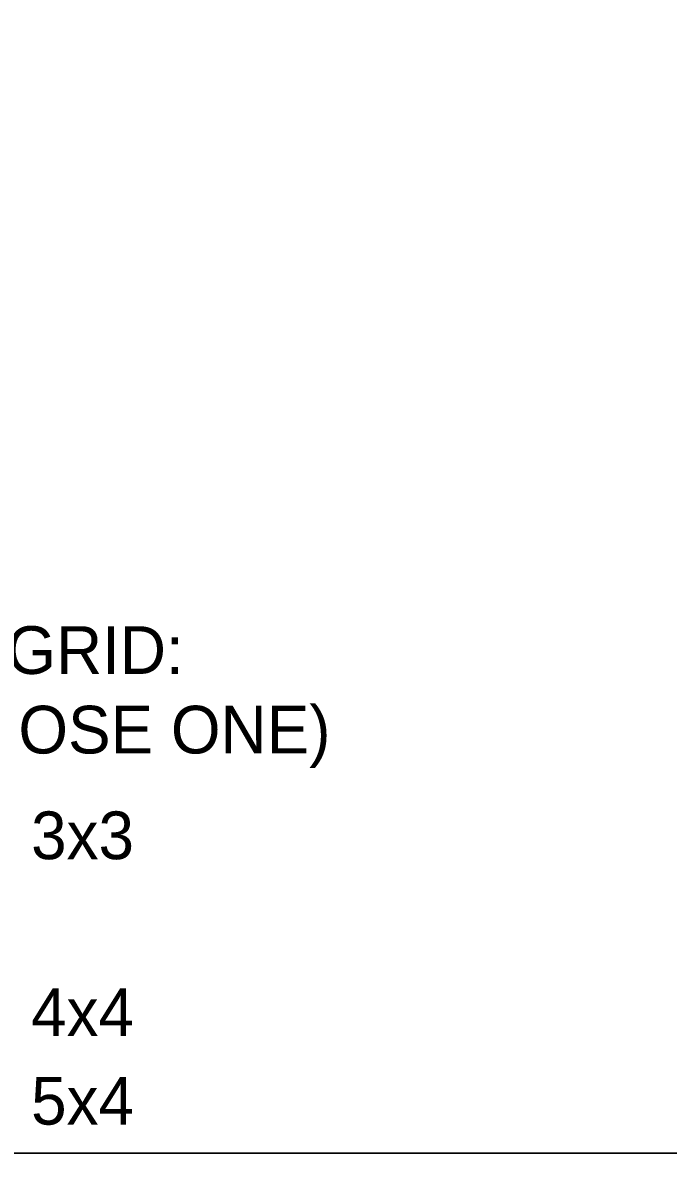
# Model space of a CAD drawing. Header units: inches. Extents: x -415 to 14109, y -1276 to 3235.
# Drawn here: x 457.9 to 498.5, y -1242.6 to -1171.2 of the extents above; entities that cross this region are included whole.
import ezdxf

# ---------------------------------------------------------------- set-up
doc = ezdxf.new("R2010")
doc.units = ezdxf.units.IN
doc.header["$MEASUREMENT"] = 0
doc.layers.add('L-NPLT', color=11, linetype='Continuous', plot=False)
doc.styles.add('TEXT 1-2', font='', dxfattribs={"height": 3})
doc.styles.get('TEXT 1-2').set_extended_font_data('Avenir LT Std 55 Roman')

msp = doc.modelspace()

# ---------------------------------------------------------------- linework, layer by layer
msp.add_lwpolyline([(-192.85099, -192.26476), (1627.01781, -191.54564), (1627.01781, -1241.90897), (-414.77704, -1242.6281), (-414.77704, -192.26476), (-341.30997, -192.26476)])

# ---------------------------------------------------------------- texts
at = {"layer": 'L-NPLT', "char_height": 3, "attachment_point": 1, "style": 'TEXT 1-2'}
for s, insert in [("\\A1;PAPER SCALE GRID:\\P(DON'T MIX, CHOSE ONE)", (427.87796, -1209.17885)), ('\\A1;3x3', (458.41409, -1220.82411)), ('\\A1;4x4', (458.41409, -1231.94911)), ('\\A1;5x4', (458.41409, -1237.51161))]:
    msp.add_mtext(s, dxfattribs=dict(at, insert=insert))

doc.saveas('drawing.dxf')
